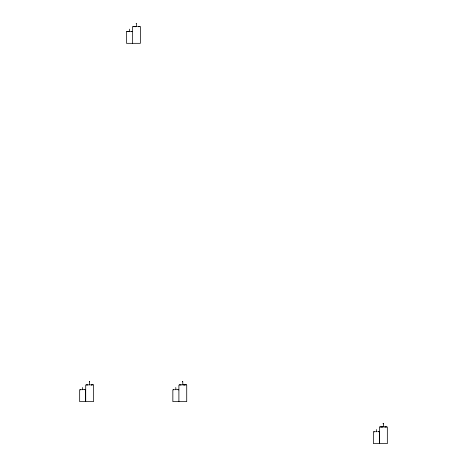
<?xml version="1.0" encoding="UTF-8"?>
<svg xmlns="http://www.w3.org/2000/svg" width="467" height="467" viewBox="0 0 467 467"><rect width="100%" height="100%" fill="white"/><g stroke="black" fill="none" stroke-linecap="round" stroke-linejoin="round"><path stroke-width="0.7" d="M129.341 29.152L129.341 29.152A1.22 0.432 90 0 1 129.493 30.069L129.499 31.412M375.579 431.677L373.466 431.882L373.454 443.65L387.33 443.65L387.33 427.124L384.668 426.785M128.629 31.353L126.51 31.593L126.51 43.326L140.386 43.326L140.386 26.852C140.135 25.889 137.502 27.092 138.034 26.701M81.789 389.653L79.67 389.892L79.67 401.626L93.546 401.626L93.54 385.1L93.161 384.767L91.059 385.001M174.64 389.653L172.854 389.892L172.848 401.626L186.724 401.626L186.724 385.1L186.339 384.767L183.805 385.001M386.945 426.785L384.633 427.025L385.158 427.019M132.482 31.628L130.824 31.523M85.642 401.626L85.642 389.927L84.912 389.717M178.82 389.927L178.09 389.717M379.426 443.65L379.426 431.952L378.696 431.742M135.436 26.677L135.097 26.701M382.38 427.001L379.513 427.072L379.502 443.65M135.897 26.467L132.57 26.753L132.482 43.326M88.374 384.767L85.718 385.1L85.712 401.626M181.558 384.767L178.896 385.1L178.896 401.626M91.369 384.995L91.007 385.001M135.167 26.701L132.937 26.467M181.342 385.001L179.281 384.767M137.724 26.467L140.001 26.467M136.13 26.561L136.808 26.561M134.73 26.695L135.553 26.701M130.69 31.353L132.19 31.353M129.236 31.423L129.756 31.423M126.802 31.353L128.302 31.523M90.884 384.767L93.161 384.767M183.385 384.767L186.339 384.767M89.29 384.861L89.968 384.861M182.469 384.861L183.152 384.861M86.097 384.767L88.199 385.001M83.184 389.653L85.35 389.653M176.701 389.653L178.528 389.653M82.455 389.712L82.857 389.712M175.633 389.712L176.041 389.712M379.887 426.785L382.841 426.785M383.074 426.885L383.757 426.885M381.673 427.019L382.496 427.025M377.64 431.677L379.134 431.677M376.239 431.736L376.647 431.736M184.36 385.001L183.846 384.977M173.584 389.717L173.146 389.653M80.4 389.717L79.962 389.653M374.19 431.742L373.752 431.677M383.413 426.867L383.413 424.976A1.699 0.601 -90 0 0 383.238 423.773M376.443 431.736L376.443 430.393A1.22 0.432 -90 0 0 376.32 429.541M182.813 384.843L182.813 382.952A1.699 0.601 -90 0 0 182.632 381.755M175.837 389.712L175.837 388.369A1.22 0.432 -90 0 0 175.715 387.517M136.469 26.543L136.469 24.652A1.699 0.601 -90 0 0 136.294 23.455M89.629 384.843L89.629 382.952A1.699 0.601 -90 0 0 89.454 381.755M82.653 389.712L82.653 388.369A1.22 0.432 -90 0 0 82.536 387.517M136.148 23.455L136.189 23.403M89.308 381.755L89.606 381.726L89.308 381.755M182.486 381.755L182.79 381.726L182.486 381.755M383.092 423.773L383.395 423.75L383.092 423.773"/></g></svg>
